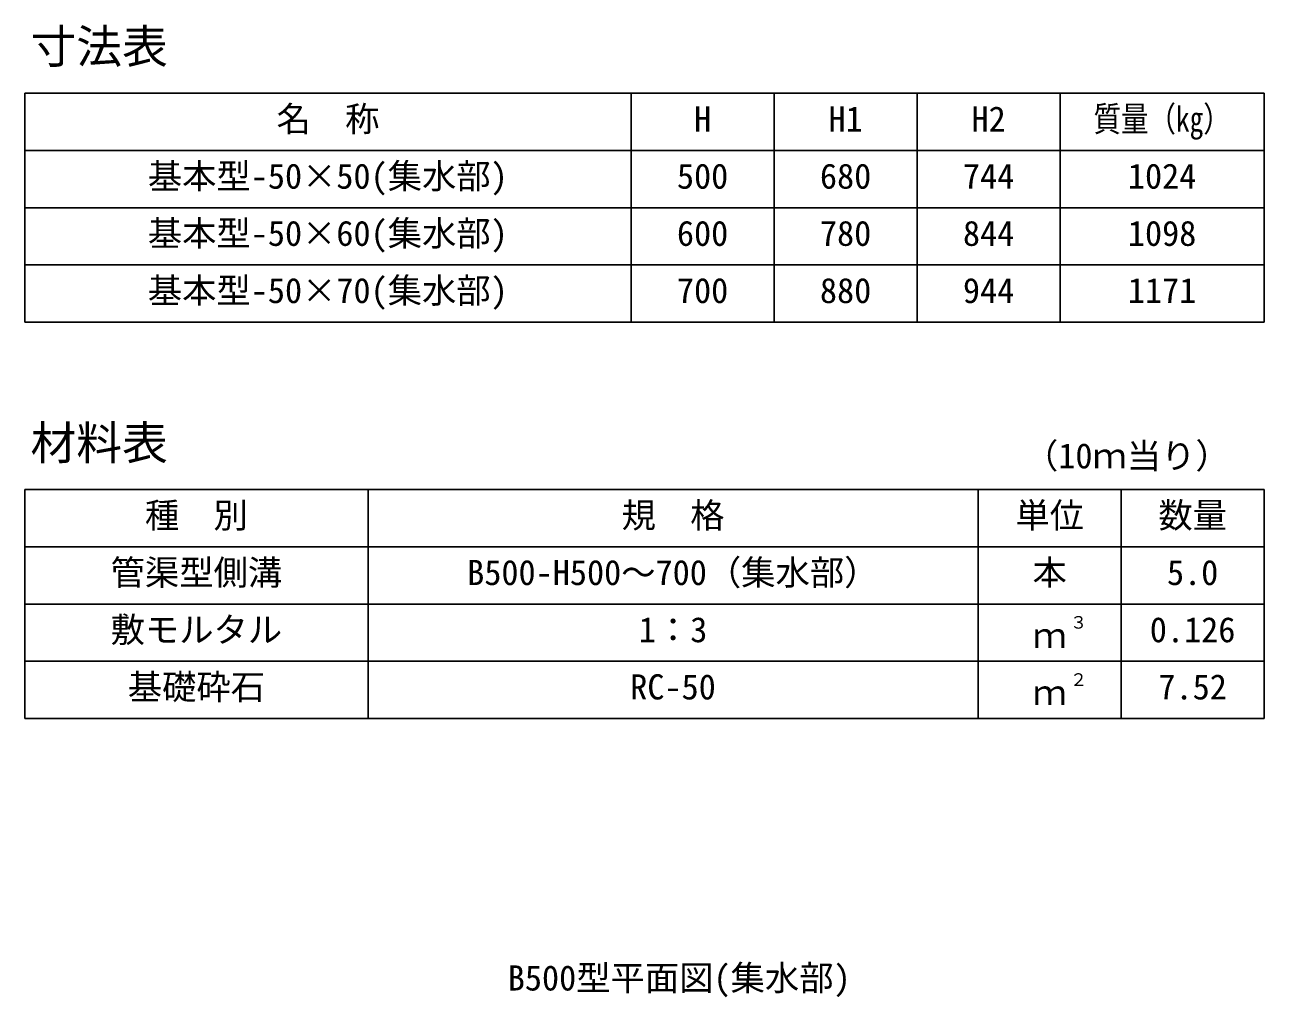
# Model space of a CAD drawing. Units: millimetres, scale not verified. Extents: x 4220 to 29420, y 5940 to 17820.
# Drawn here: x 6208 to 7832, y 7456 to 8731 of the extents above; entities that cross this region are included whole.
import ezdxf
from ezdxf.enums import TextEntityAlignment as Align

# ---------------------------------------------------------------- set-up
doc = ezdxf.new("R2010")
doc.units = ezdxf.units.MM
doc.header["$LTSCALE"] = 40
for name, color, linetype, lineweight in [('HYO', 3, 'Continuous', 25), ('HYO2', 4, 'Continuous', 25), ('TXT', 7, 'Continuous', 25)]:
    doc.layers.add(name, color=color, linetype=linetype, lineweight=lineweight)
doc.styles.add('ＭＳ ゴシック', font='')
doc.styles.get('ＭＳ ゴシック').set_extended_font_data('MS Gothic')

msp = doc.modelspace()

# ---------------------------------------------------------------- linework, layer by layer
at = {"layer": 'HYO'}
for p, q in [((7832.5, 8641.13), (6207.5, 8641.13)), ((6207.5, 8641.13), (6207.5, 8341.13)), ((7002.5, 8641.13), (7002.5, 8341.13)), ((7190, 8641.13), (7190, 8341.13)), ((7377.5, 8641.13), (7377.5, 8341.13)), ((7565, 8641.13), (7565, 8341.13)), ((7832.5, 8341.13), (7832.5, 8641.13)), ((6207.5, 8566.13), (7832.5, 8566.13)), ((6207.5, 8341.13), (7832.5, 8341.13)), ((7832.5, 8121.35), (6207.5, 8121.35)), ((6207.5, 8121.35), (6207.5, 7821.35)), ((6657.5, 8121.35), (6657.5, 7821.35)), ((7457.5, 8121.35), (7457.5, 7821.35)), ((7645, 8121.35), (7645, 7821.35)), ((7832.5, 7821.35), (7832.5, 8121.35)), ((6207.5, 8046.35), (7832.5, 8046.35)), ((6207.5, 7821.35), (7832.5, 7821.35))]:
    msp.add_line(p, q, dxfattribs=at)
at = {"layer": 'HYO2'}
for p, q in [((6207.5, 8491.13), (7832.5, 8491.13)), ((6207.5, 8416.13), (7832.5, 8416.13)), ((6207.5, 7971.35), (7832.5, 7971.35)), ((6207.5, 7896.35), (7832.5, 7896.35))]:
    msp.add_line(p, q, dxfattribs=at)

# ---------------------------------------------------------------- texts
at = {"layer": 'TXT', "style": 'ＭＳ ゴシック'}
for s, height, p in [('寸法表', 43.99, (6215, 8667.38)), ('名\u3000称', 32.99, (6537.5, 8581.13)), ('H', 32.99, (7085, 8581.13)), ('H1', 32.99, (7261.25, 8581.13)), ('H2', 32.99, (7448.75, 8581.13)), ('基本型-50×50(集水部)', 32.99, (6368.75, 8506.13)), ('500', 32.99, (7062.5, 8506.13)), ('680', 32.99, (7250, 8506.13)), ('744', 32.99, (7437.5, 8506.13)), ('1024', 32.99, (7653.75, 8506.13)), ('基本型-50×60(集水部)', 32.99, (6368.75, 8431.13)), ('600', 32.99, (7062.5, 8431.13)), ('780', 32.99, (7250, 8431.13)), ('844', 32.99, (7437.5, 8431.13)), ('1098', 32.99, (7653.75, 8431.13)), ('基本型-50×70(集水部)', 32.99, (6368.75, 8356.13)), ('700', 32.99, (7062.5, 8356.13)), ('880', 32.99, (7250, 8356.13)), ('944', 32.99, (7437.5, 8356.13)), ('1171', 32.99, (7653.75, 8356.13)), ('材料表', 43.99, (6215, 8147.6)), ('（10ｍ当り）', 32.99, (7517.5, 8139.35)), ('規\u3000格', 32.99, (6990, 8061.35)), ('単位', 32.99, (7506.25, 8061.35)), ('数量', 32.99, (7693.75, 8061.35)), ('種\u3000別', 32.99, (6365, 8061.35)), ('管渠型側溝', 32.99, (6320, 7986.35)), ('B500-H500～700（集水部）', 32.99, (6787.5, 7986.35)), ('本', 32.99, (7528.75, 7986.35)), ('5.0', 32.99, (7705, 7986.35)), ('敷モルタル', 32.99, (6320, 7911.35)), ('1：3', 32.99, (7012.5, 7911.35)), ('３', 16.5, (7577.91, 7934.13)), ('0.126', 32.99, (7682.5, 7911.35)), ('ｍ', 32.99, (7528.75, 7903.85)), ('基礎砕石', 32.99, (6342.5, 7836.35)), ('RC-50', 32.99, (7001.25, 7836.35)), ('２', 16.5, (7577.91, 7859.13)), ('7.52', 32.99, (7693.75, 7836.35)), ('ｍ', 32.99, (7528.75, 7828.85)), ('B500型平面図(集水部)', 32.99, (6840.69, 7454.66))]:
    msp.add_text(s, height=height, dxfattribs=at).set_placement(p, align=Align.BOTTOM_LEFT)
at = {"layer": 'TXT', "style": 'ＭＳ ゴシック', "width": 0.8}
msp.add_text('質量（kg）', height=32.99, dxfattribs=at).set_placement((7608.75, 8581.13), align=Align.BOTTOM_LEFT)

doc.saveas('drawing.dxf')
